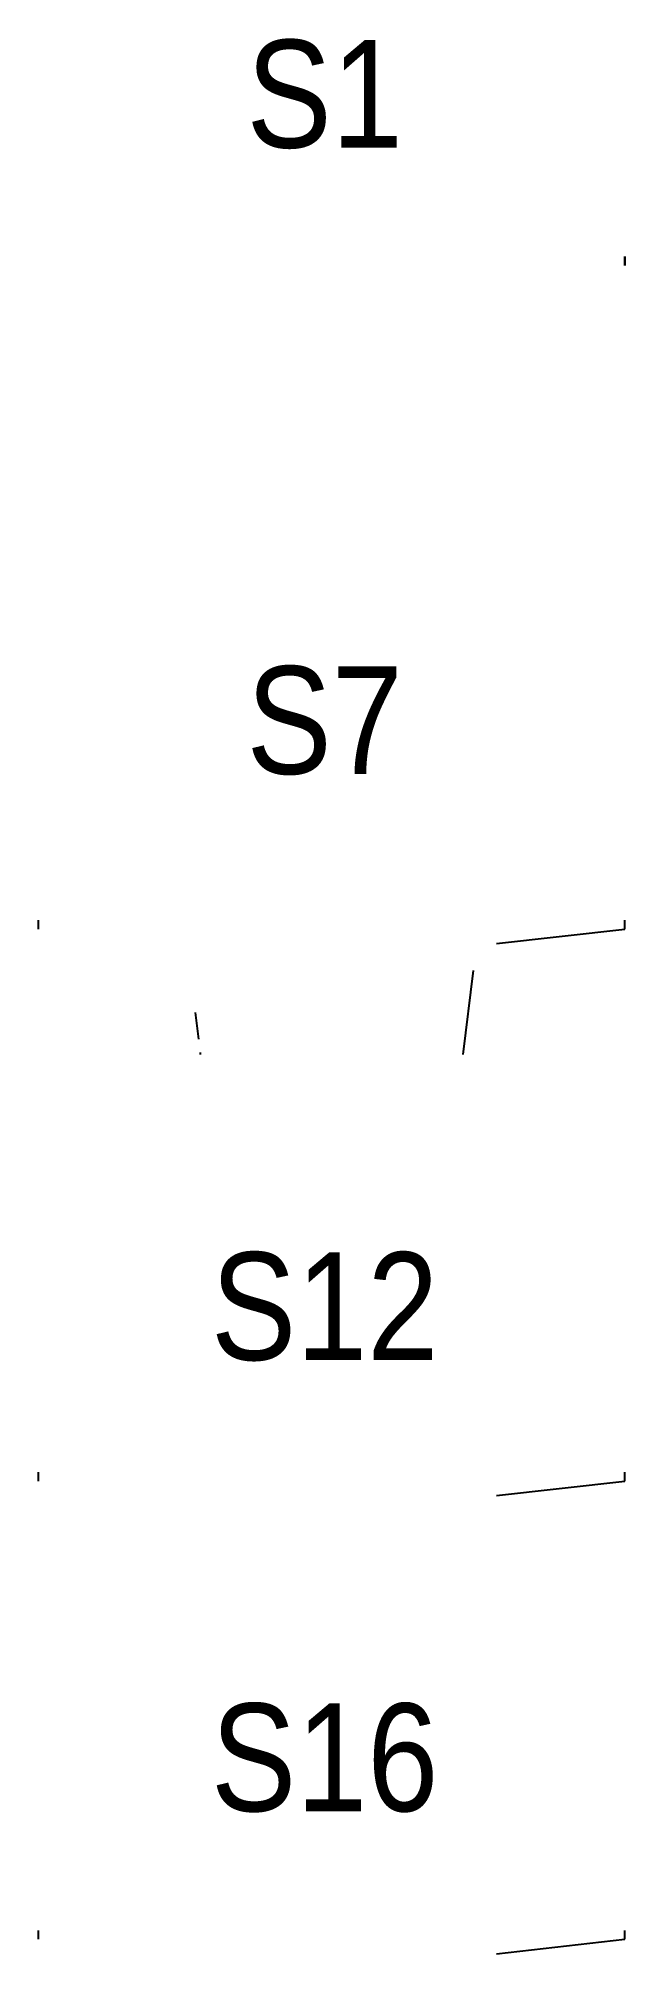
# Model space of a CAD drawing. Header units: metres. Extents: x -74.7 to -58.4, y 2.5 to 55.9.
import ezdxf
from ezdxf.enums import TextEntityAlignment as Align

# ---------------------------------------------------------------- set-up
doc = ezdxf.new("R2010")
doc.units = ezdxf.units.M
doc.header["$LTSCALE"] = 3
doc.header["$MEASUREMENT"] = 0
doc.linetypes.add('DASHED2', pattern=[0.375, 0.25, -0.125])
doc.layers.add('2', color=2, linetype='DASHED2')
doc.layers.add('TEXT', color=95, linetype='Continuous')
doc.styles.get("Standard").update_dxf_attribs({"font": 'VHARIAL_0.TTF'})

msp = doc.modelspace()

# ---------------------------------------------------------------- linework, layer by layer
for p, q in [((-58.39, 49.556), (-58.39, 49.806)), ((-58.39, 49.806), (-58.39, 49.556)), ((-74.73, 31.331), (-74.73, 31.081)), ((-61.96, 30.681), (-58.39, 31.081)), ((-58.39, 31.081), (-58.39, 31.331)), ((-58.39, 31.081), (-58.39, 31.331)), ((-62.61, 29.922), (-62.904, 27.587)), ((-62.61, 29.922), (-62.904, 27.587)), ((-74.73, 15.957), (-74.73, 15.707)), ((-61.96, 15.307), (-58.39, 15.707)), ((-58.39, 15.707), (-58.39, 15.957)), ((-58.39, 15.707), (-58.39, 15.957)), ((-74.73, 3.2), (-74.73, 2.95)), ((-58.39, 2.95), (-58.39, 3.2)), ((-58.39, 2.95), (-58.39, 3.2)), ((-61.96, 2.55), (-58.39, 2.95))]:
    msp.add_line(p, q)
at = {"layer": '2'}
msp.add_line((-70.363, 28.754), (-70.216, 27.587), dxfattribs=at)

# ---------------------------------------------------------------- texts
at = {"layer": 'TEXT', "linetype": 'Continuous', "width": 0.85}
for s, p in [('s1', (-66.75, 54.336)), ('s7', (-66.75, 36.898)), ('s12', (-66.75, 20.58)), ('s16', (-66.75, 8.018))]:
    msp.add_text(s, height=3, dxfattribs=at).set_placement(p, align=Align.MIDDLE_CENTER)

doc.saveas('drawing.dxf')
